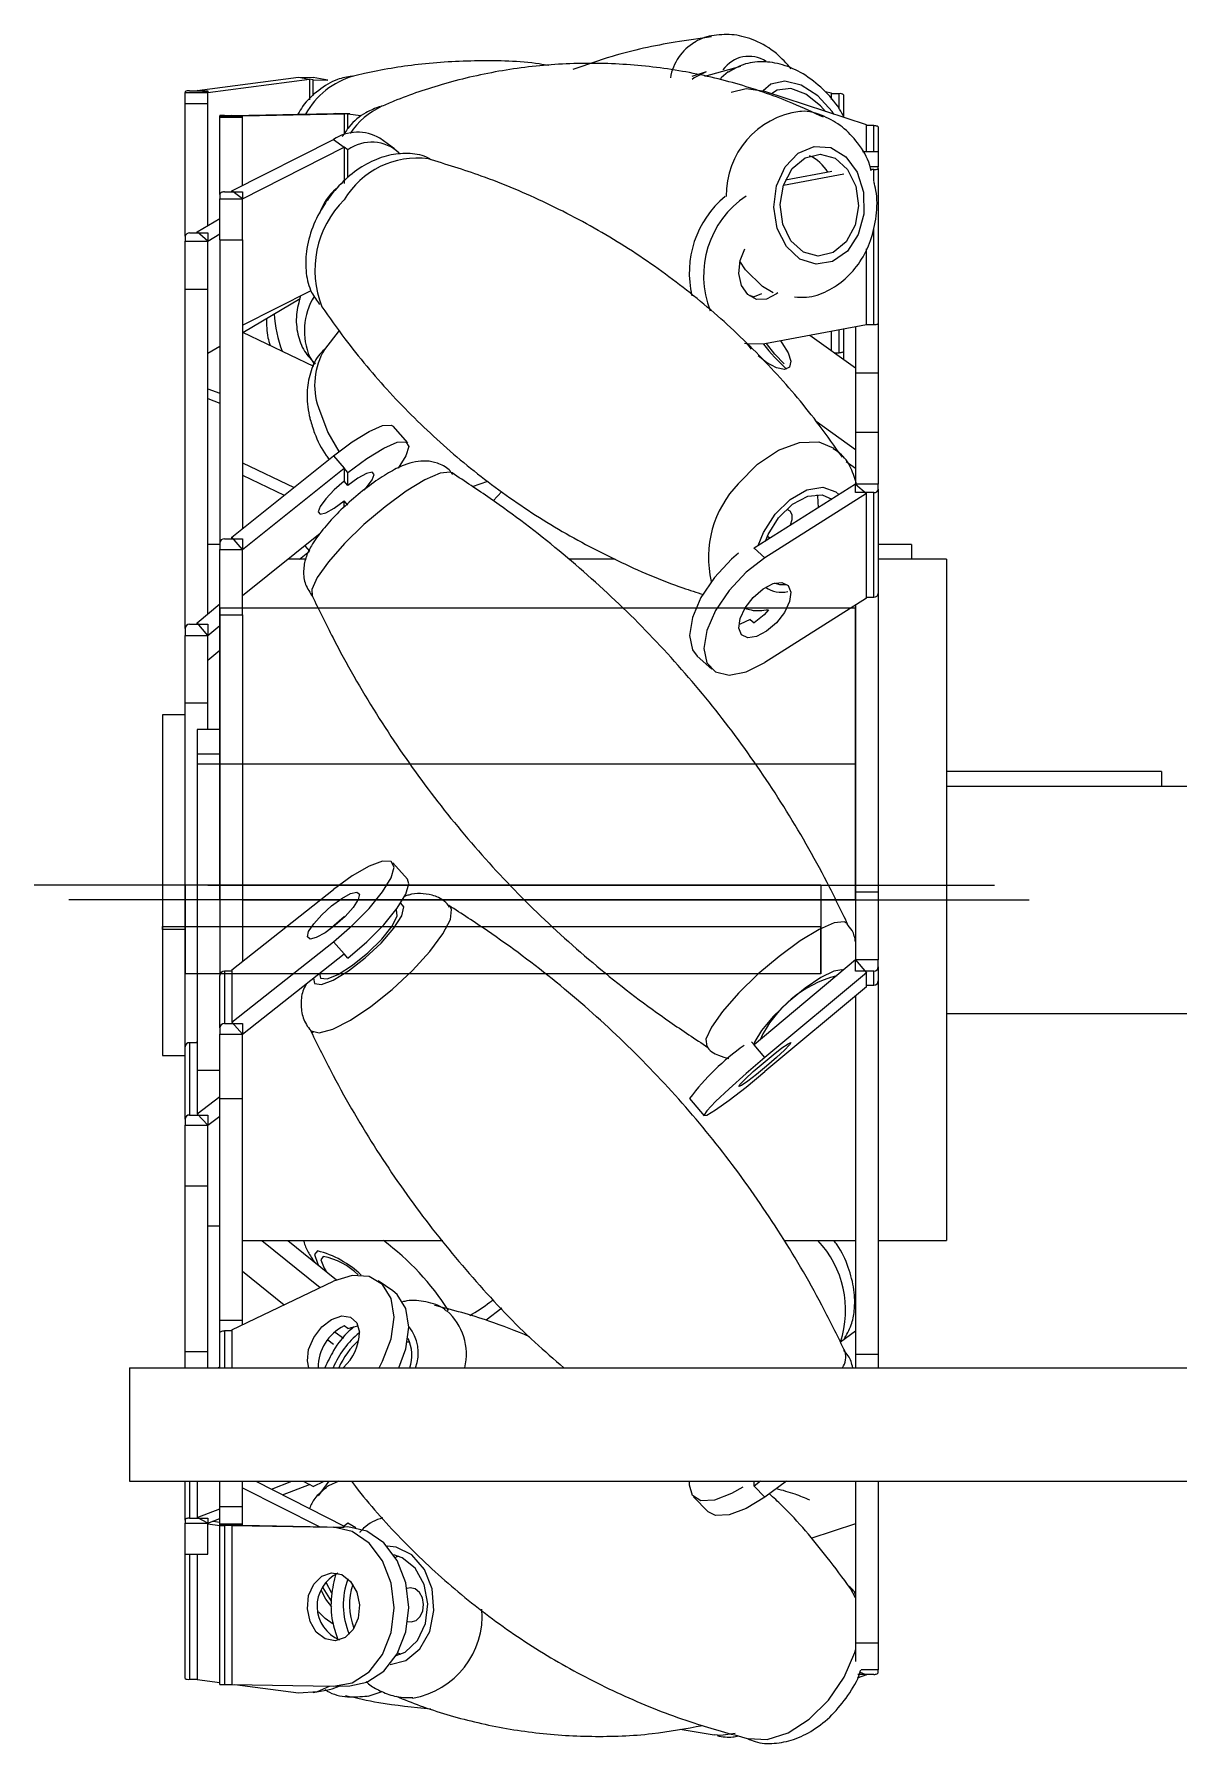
# Model space of a CAD drawing. Header units: millimetres. Extents: x 15 to 415, y 5 to 292.
# Drawn here: x 223.4 to 233.48, y 149.26 to 164.32 of the extents above; entities that cross this region are included whole.
import ezdxf

# ---------------------------------------------------------------- set-up
doc = ezdxf.new("R2010")
doc.units = ezdxf.units.MM
doc.linetypes.add('CENTERX2', pattern=[20.32, 12.7, -2.54, 2.54, -2.54])

msp = doc.modelspace()

# ---------------------------------------------------------------- linework, layer by layer
at = {"color": 7, "linetype": 'Continuous', "lineweight": 25}
for p, q in [((229.3202, 163.9893), (229.1916, 163.9491)), ((229.6208, 164.0353), (229.3036, 163.9478)), ((224.7689, 163.8213), (224.9289, 163.8213)), ((224.8342, 163.8233), (225.7286, 163.9415)), ((224.8342, 163.8213), (224.8342, 163.8233)), ((224.9289, 163.8055), (224.8342, 163.8233)), ((224.9289, 163.8055), (225.8233, 163.9238)), ((224.9289, 163.8213), (224.9289, 163.8055)), ((225.7286, 163.9415), (225.8233, 163.9238)), ((225.7286, 163.9415), (225.8578, 163.9383)), ((225.8233, 163.9238), (225.8233, 163.7431)), ((225.8572, 163.9174), (225.8233, 163.9238)), ((225.8572, 163.7769), (225.8572, 163.9174)), ((225.8572, 163.9174), (225.9864, 163.9141)), ((225.9864, 163.9141), (225.8578, 163.9383)), ((230.73, 163.5215), (229.8356, 163.8159)), ((224.7289, 163.8149), (224.7289, 163.8055)), ((224.7289, 163.8055), (224.9289, 163.8055)), ((224.7289, 163.711), (224.7289, 163.8055)), ((224.7289, 163.711), (224.9289, 163.711)), ((224.7289, 162.5413), (224.7289, 163.711)), ((224.9289, 163.711), (224.9289, 163.8055)), ((224.9289, 162.635), (224.9289, 163.711)), ((230.4236, 163.7997), (230.3664, 163.8123)), ((230.4236, 163.7441), (230.4236, 163.7997)), ((230.4889, 163.7963), (230.4236, 163.7963)), ((230.5289, 163.7858), (230.5289, 163.5956)), ((225.0353, 163.6039), (225.0353, 163.6027)), ((225.0353, 163.6027), (225.2353, 163.6027)), ((225.0353, 163.5902), (225.0353, 163.6027)), ((225.0353, 163.5902), (225.2353, 163.5902)), ((225.0353, 162.9077), (225.0353, 163.5902)), ((225.0753, 163.6047), (225.2353, 163.6047)), ((225.1406, 163.605), (226.035, 163.6206)), ((225.1406, 163.6047), (225.1406, 163.605)), ((225.2353, 163.6027), (225.1406, 163.605)), ((225.2353, 163.6027), (226.1297, 163.6183)), ((225.2353, 163.6047), (225.2353, 163.6027)), ((225.2353, 163.5902), (225.2353, 163.6027)), ((225.2353, 162.9877), (225.2353, 163.5902)), ((226.035, 163.6206), (226.1297, 163.6183)), ((226.035, 163.6206), (226.0524, 163.6206)), ((226.181, 163.6174), (226.0524, 163.6206)), ((226.1297, 163.6183), (226.1297, 163.4412)), ((226.1636, 163.6174), (226.1297, 163.6183)), ((226.1636, 163.4896), (226.1636, 163.6174)), ((226.1636, 163.6174), (226.2776, 163.6034)), ((230.73, 163.2849), (230.73, 163.5215)), ((230.7953, 163.5165), (230.73, 163.5165)), ((225.1406, 162.9396), (226.035, 163.3933)), ((226.035, 163.3933), (226.1297, 163.3251)), ((226.5728, 163.311), (226.4442, 163.4036)), ((230.8353, 163.5008), (230.8353, 163.2849)), ((225.2353, 162.8714), (226.1297, 163.3251)), ((226.1297, 163.3251), (226.1297, 163.0064)), ((226.1636, 163.3007), (226.1297, 163.3251)), ((226.1636, 163.056), (226.1636, 163.3007)), ((230.8353, 163.2849), (230.6947, 163.2849)), ((230.8353, 163.2849), (230.8353, 163.1509)), ((230.5326, 163.0887), (229.9987, 162.9886)), ((230.4264, 163.1117), (230.0165, 163.0349)), ((230.8353, 163.1509), (230.7634, 163.1509)), ((230.7953, 163.1286), (230.7667, 163.1286)), ((230.8353, 163.1375), (230.8353, 163.1509)), ((230.8353, 163.1375), (230.8353, 161.7729)), ((225.0753, 162.9319), (225.2353, 162.9319)), ((225.2353, 162.8714), (225.1406, 162.9396)), ((225.1406, 162.9319), (225.1406, 162.9396)), ((225.2353, 162.9319), (225.2353, 162.8714)), ((225.0353, 162.9077), (225.0353, 162.8714)), ((225.0353, 162.8714), (225.2353, 162.8714)), ((225.0353, 162.5087), (225.0353, 162.8714)), ((225.2353, 162.5087), (225.2353, 162.8714)), ((224.8342, 162.5787), (225.0353, 162.6982)), ((224.7289, 162.5413), (224.7289, 162.4989)), ((224.7289, 162.4989), (224.9289, 162.4989)), ((224.7289, 162.0741), (224.7289, 162.4989)), ((224.7689, 162.5696), (224.9289, 162.5696)), ((224.8342, 162.5696), (224.8342, 162.5787)), ((224.9289, 162.4989), (224.8342, 162.5787)), ((224.9289, 162.5696), (224.9289, 162.4989)), ((224.9289, 162.4989), (225.0353, 162.5621)), ((224.9289, 162.0741), (224.9289, 162.4989)), ((225.0353, 162.5087), (225.2353, 162.5087)), ((225.0353, 162.5087), (225.0353, 159.8387)), ((225.2353, 162.5087), (225.2353, 159.9653)), ((229.6658, 162.2453), (229.6162, 162.3215)), ((230.73, 161.7611), (230.73, 162.4306)), ((224.7289, 162.0741), (224.9289, 162.0741)), ((224.7289, 159.0849), (224.7289, 162.0741)), ((224.9289, 159.2156), (224.9289, 162.0741)), ((225.2353, 161.7562), (225.8392, 162.0625)), ((229.707, 162.0175), (229.6976, 162.016)), ((229.707, 162.0175), (229.7409, 162.0085)), ((229.8072, 162.0334), (229.7409, 162.0085)), ((225.2387, 161.694), (225.7412, 161.9926)), ((226.0852, 161.7096), (225.956, 161.5422)), ((230.73, 161.7611), (229.8356, 161.5934)), ((230.5289, 161.7234), (230.5289, 161.5274)), ((230.6353, 161.7433), (230.6353, 161.3355)), ((230.73, 161.7639), (230.7953, 161.7639)), ((230.8353, 161.7729), (230.8353, 161.3355)), ((224.9289, 161.51), (225.0353, 161.5733)), ((225.2353, 161.6957), (225.8605, 161.3962)), ((230.6353, 161.3783), (230.233, 161.6679)), ((230.4236, 161.5307), (230.4236, 161.7036)), ((225.8262, 161.4759), (225.8675, 161.4111)), ((230.4479, 161.5132), (230.4889, 161.5132)), ((230.5289, 161.5274), (230.5289, 161.4549)), ((230.8353, 161.3355), (230.6353, 161.3355)), ((230.6353, 161.3355), (230.6353, 160.811)), ((230.8353, 161.3355), (230.8353, 160.811)), ((224.9289, 161.1983), (225.0353, 161.1578)), ((224.9289, 161.1112), (225.0353, 161.0707)), ((226.69, 160.72), (226.5614, 160.8667)), ((230.6353, 160.6592), (230.2874, 160.9097)), ((230.8353, 160.811), (230.6353, 160.811)), ((230.6353, 160.811), (230.6353, 160.3588)), ((230.8353, 160.811), (230.8353, 160.3588)), ((225.1406, 159.8893), (226.035, 160.6077)), ((225.2353, 160.5461), (225.6883, 160.3292)), ((226.035, 160.6077), (226.1297, 160.4997)), ((230.6353, 160.4942), (230.5506, 160.5552)), ((225.2353, 159.7812), (226.1297, 160.4997)), ((225.2353, 160.4364), (225.6027, 160.2604)), ((226.1297, 160.4997), (226.1297, 160.384)), ((226.1636, 160.461), (226.1297, 160.4997)), ((226.1636, 160.3454), (226.1297, 160.384)), ((226.1636, 160.3454), (226.1636, 160.461)), ((227.2598, 160.3361), (227.3947, 160.3841)), ((230.6353, 160.3588), (229.7409, 159.7932)), ((230.8353, 160.3588), (230.6353, 160.3588)), ((230.6353, 160.2835), (230.6353, 160.3588)), ((230.6353, 160.3588), (230.73, 160.2738)), ((230.8353, 160.3136), (230.8353, 160.3588)), ((226.1297, 160.1542), (226.1297, 160.2105)), ((226.1636, 160.1719), (226.1297, 160.2105)), ((227.5188, 160.2915), (227.4419, 160.2117)), ((230.73, 160.2738), (229.8356, 159.7082)), ((230.7953, 160.2835), (230.6353, 160.2835)), ((230.73, 159.3536), (230.73, 160.2738)), ((230.7953, 159.3633), (230.7953, 160.2835)), ((230.8353, 160.3136), (230.8353, 159.3934)), ((225.2353, 159.3764), (225.9199, 159.9263)), ((225.0353, 159.8266), (224.9289, 159.8266)), ((225.0353, 159.8387), (225.0353, 159.7812)), ((225.0353, 159.7812), (225.2353, 159.7812)), ((225.0353, 159.2068), (225.0353, 159.7812)), ((225.0753, 159.8769), (225.2353, 159.8769)), ((225.2353, 159.7812), (225.1406, 159.8893)), ((225.1406, 159.8769), (225.1406, 159.8893)), ((225.2353, 159.8769), (225.2353, 159.7812)), ((225.2353, 159.2068), (225.2353, 159.7812)), ((225.7372, 159.6956), (225.8233, 159.767)), ((229.7366, 159.7971), (229.7409, 159.7932)), ((229.8356, 159.7082), (229.7409, 159.7932)), ((231.1289, 159.8266), (230.8353, 159.8266)), ((231.1289, 159.8266), (231.1289, 159.6956)), ((225.7906, 159.6956), (225.6327, 159.6956)), ((228.5175, 159.6956), (228.107, 159.6956)), ((231.4353, 159.6956), (230.8353, 159.6956)), ((231.4353, 159.6956), (231.4353, 153.6956)), ((224.8342, 159.1371), (225.0353, 159.3038)), ((230.73, 159.3536), (229.8356, 158.788)), ((230.73, 159.3633), (230.7953, 159.3633)), ((230.8353, 159.3934), (230.8353, 156.7652)), ((225.0353, 159.2068), (225.2353, 159.2068)), ((225.0353, 159.2068), (225.0353, 156.0294)), ((225.2353, 159.2068), (225.2353, 156.1543)), ((229.707, 159.1664), (229.7409, 159.1359)), ((230.6353, 159.2937), (230.6353, 156.7652)), ((224.7289, 159.0849), (224.7289, 159.0256)), ((224.7289, 159.0256), (224.9289, 159.0256)), ((224.7289, 158.4329), (224.7289, 159.0256)), ((224.7689, 159.1244), (224.9289, 159.1244)), ((224.9289, 159.0256), (224.8342, 159.1371)), ((224.8342, 159.1244), (224.8342, 159.1371)), ((224.9289, 159.1244), (224.9289, 159.0256)), ((224.9289, 159.0256), (225.0353, 159.1138)), ((224.9289, 158.4329), (224.9289, 159.0256)), ((224.9289, 158.8082), (225.0353, 158.8964)), ((229.2393, 158.8428), (229.3678, 158.7273)), ((224.7289, 158.4329), (224.9289, 158.4329)), ((224.7289, 155.4028), (224.7289, 158.4329)), ((224.9289, 158.1956), (224.9289, 158.4329)), ((224.7289, 158.3266), (224.5289, 158.3266)), ((224.5289, 158.3266), (224.5289, 155.3782)), ((225.0353, 158.1956), (224.8353, 158.1956)), ((224.8353, 158.1956), (224.8353, 155.1956)), ((233.3289, 157.8266), (231.4353, 157.8266)), ((233.3289, 157.8266), (233.3289, 157.6956)), ((233.6353, 157.6956), (231.4353, 157.6956)), ((226.6869, 156.8782), (226.5583, 157.0229)), ((225.1406, 156.0793), (226.035, 156.7881)), ((230.8353, 156.7652), (230.6353, 156.7652)), ((230.6353, 156.7652), (230.6353, 156.1676)), ((230.8353, 156.7652), (230.8353, 156.1676)), ((226.133, 156.5463), (226.1297, 156.55)), ((225.1406, 155.619), (226.035, 156.3278)), ((226.035, 156.3278), (226.1297, 156.2212)), ((225.2353, 155.5124), (226.1297, 156.2212)), ((226.1636, 156.1831), (226.1297, 156.2212)), ((230.6353, 156.1676), (229.7409, 155.42)), ((230.8353, 156.1676), (230.6353, 156.1676)), ((230.6353, 156.068), (230.6353, 156.1676)), ((230.6353, 156.1676), (230.73, 156.0551)), ((230.8353, 156.1078), (230.8353, 156.1676)), ((225.0353, 155.5691), (225.0353, 156.0294)), ((225.0753, 156.0671), (225.0753, 155.6069)), ((225.1406, 156.0671), (225.0753, 156.0671)), ((225.1406, 156.0793), (225.1406, 155.619)), ((230.73, 156.0551), (229.8356, 155.3076)), ((230.7953, 156.068), (230.6353, 156.068)), ((230.73, 155.9309), (230.73, 156.0551)), ((230.7953, 155.9437), (230.7953, 156.068)), ((230.8353, 156.1078), (230.8353, 155.9835)), ((230.73, 155.9309), (229.8356, 155.1833)), ((230.6353, 155.8517), (230.6353, 152.6928)), ((230.73, 155.9437), (230.7953, 155.9437)), ((230.8353, 155.9835), (230.8353, 152.6928)), ((231.4353, 155.6956), (233.6353, 155.6956)), ((225.0353, 155.5691), (225.0353, 155.5124)), ((225.0753, 155.6069), (225.2353, 155.6069)), ((225.2353, 155.5124), (225.1406, 155.619)), ((225.2353, 155.6069), (225.2353, 155.5124)), ((224.7289, 154.7658), (224.7289, 155.4028)), ((224.7689, 155.4385), (224.7689, 154.8014)), ((224.8342, 155.4385), (224.7689, 155.4385)), ((224.8342, 155.4499), (224.8353, 155.4507)), ((224.8342, 155.4499), (224.8342, 154.8129)), ((225.0353, 155.5124), (225.2353, 155.5124)), ((225.0353, 154.9458), (225.0353, 155.5124)), ((225.2353, 154.9458), (225.2353, 155.5124)), ((229.718, 155.4472), (229.7409, 155.42)), ((229.8356, 155.3076), (229.7409, 155.42)), ((224.5289, 155.3782), (224.5289, 155.3266)), ((224.5289, 155.3266), (224.7289, 155.3266)), ((224.8353, 155.1956), (225.0353, 155.1956)), ((224.8342, 154.8129), (225.0353, 154.9632)), ((225.0353, 154.9458), (225.2353, 154.9458)), ((225.0353, 152.9953), (225.0353, 154.9458)), ((225.2353, 152.9953), (225.2353, 154.9458)), ((229.1717, 154.9471), (229.3002, 154.7945)), ((224.7689, 154.8014), (224.9289, 154.8014)), ((224.9289, 154.7124), (224.8342, 154.8129)), ((224.9289, 154.8014), (224.9289, 154.7124)), ((224.9289, 154.7124), (225.0353, 154.7919)), ((224.7289, 154.7658), (224.7289, 154.7124)), ((224.7289, 154.7124), (224.9289, 154.7124)), ((224.7289, 154.1781), (224.7289, 154.7124)), ((224.9289, 154.1781), (224.9289, 154.7124)), ((224.7289, 154.1781), (224.9289, 154.1781)), ((224.7289, 152.718), (224.7289, 154.1781)), ((224.9289, 152.718), (224.9289, 154.1781)), ((224.9289, 153.8266), (225.0353, 153.8266)), ((225.2353, 153.6956), (226.9979, 153.6956)), ((225.4035, 153.6956), (225.9184, 153.2821)), ((225.6327, 153.6956), (226.0626, 153.3504)), ((230.0059, 153.6956), (230.6353, 153.6956)), ((230.8353, 153.6956), (231.4353, 153.6956)), ((225.1406, 152.9095), (226.035, 153.3379)), ((225.2353, 153.426), (225.6027, 153.1309)), ((226.5573, 153.2545), (226.4288, 153.342)), ((225.0353, 152.9953), (225.2353, 152.9953)), ((225.0353, 152.8794), (225.0353, 152.9953)), ((225.2353, 152.9549), (225.2353, 152.9953)), ((227.5192, 153.1012), (227.381, 152.9938)), ((225.0353, 152.5755), (225.0353, 152.8794)), ((225.1406, 152.9022), (225.0753, 152.9022)), ((225.1406, 152.9095), (225.1406, 152.5755)), ((226.1636, 152.9221), (226.1297, 152.9451)), ((230.6353, 152.8971), (230.5016, 152.8009)), ((224.7289, 152.718), (224.9289, 152.718)), ((224.7289, 152.5755), (224.7289, 152.718)), ((224.9289, 152.5755), (224.9289, 152.718)), ((225.9864, 152.8226), (226.035, 152.7836)), ((226.7066, 152.8023), (226.6869, 152.801)), ((230.8353, 152.6928), (230.6353, 152.6928)), ((230.6353, 152.6928), (230.6353, 152.5755)), ((230.8353, 152.6928), (230.8353, 152.5755)), ((224.2382, 152.5755), (224.2382, 151.5755)), ((224.2382, 152.5755), (234.6382, 152.5755)), ((225.0172, 152.5755), (225.0353, 152.5824)), ((224.2382, 151.5755), (234.6382, 151.5755)), ((224.7289, 151.2339), (224.7289, 151.5755)), ((224.8342, 151.5755), (224.8342, 151.2579)), ((225.0353, 151.3531), (225.0353, 151.5755)), ((225.2353, 151.3531), (225.2353, 151.5755)), ((225.2353, 151.5189), (225.9102, 151.1765)), ((225.3528, 151.5755), (226.1297, 151.1814)), ((225.4887, 151.5066), (225.67, 151.5755)), ((225.5868, 151.4568), (225.8233, 151.5467)), ((225.8572, 151.5284), (225.8233, 151.5467)), ((225.8572, 151.5284), (225.9541, 151.5755)), ((225.9947, 151.5755), (225.9, 151.4471)), ((229.7985, 151.5755), (229.7409, 151.5341)), ((229.7409, 151.5341), (229.7409, 151.5755)), ((229.8356, 151.4372), (229.7409, 151.5341)), ((230.0277, 151.5755), (229.8356, 151.4372)), ((230.6353, 151.5755), (230.6353, 150.1493)), ((230.8353, 151.5755), (230.8353, 150.1493)), ((224.8342, 151.2579), (225.0353, 151.3343)), ((225.0353, 151.3531), (225.2353, 151.3531)), ((225.0353, 151.2008), (225.0353, 151.3531)), ((225.2353, 151.2008), (225.2353, 151.3531)), ((229.2066, 151.4388), (229.3351, 151.3074)), ((224.7289, 151.2339), (224.7289, 151.2067)), ((224.7289, 151.2067), (224.9289, 151.2067)), ((224.7289, 150.935), (224.7289, 151.2067)), ((224.7689, 151.252), (224.9289, 151.252)), ((224.9289, 151.2067), (224.8342, 151.2579)), ((224.9289, 151.252), (224.9289, 151.2067)), ((224.9289, 151.2067), (225.0353, 151.2472)), ((224.9289, 150.935), (224.9289, 151.2067)), ((224.9289, 151.1999), (225.0353, 151.1858)), ((224.9747, 151.2241), (225.0353, 151.2161)), ((225.0353, 151.2008), (225.2353, 151.2008)), ((225.0353, 151.1883), (225.0353, 151.2008)), ((225.0353, 151.1883), (225.2353, 151.1883)), ((225.0353, 151.1871), (225.0353, 151.1883)), ((225.0353, 149.7874), (225.0353, 151.1871)), ((225.0753, 151.1862), (225.0753, 149.7865)), ((225.2353, 151.1862), (225.0753, 151.1862)), ((225.2353, 151.1883), (225.1406, 151.186)), ((225.1406, 151.186), (225.1406, 149.7863)), ((225.1406, 151.186), (226.035, 151.1703)), ((225.2353, 151.1883), (225.2353, 151.2008)), ((225.2353, 151.1862), (225.2353, 151.1883)), ((225.2353, 151.1883), (226.1297, 151.1727)), ((226.035, 151.1703), (226.1297, 151.1727)), ((226.1636, 151.2058), (226.1297, 151.1814)), ((226.1636, 151.1735), (226.1297, 151.1727)), ((226.2319, 151.1666), (226.1636, 151.2058)), ((230.6353, 151.2018), (230.2395, 151.0716)), ((224.7289, 150.935), (224.9289, 150.935)), ((224.7289, 149.8382), (224.7289, 150.935)), ((224.8342, 150.935), (224.8342, 149.8299)), ((226.6079, 150.9169), (226.5817, 150.9046)), ((225.9675, 150.6881), (226.0188, 150.5929)), ((230.6353, 150.5494), (230.5902, 150.6325)), ((230.8353, 150.1493), (230.6353, 150.1493)), ((230.6353, 150.1493), (230.6353, 149.9874)), ((230.8353, 150.1493), (230.8353, 149.914)), ((226.5965, 150.067), (226.6293, 150.0531)), ((224.7689, 149.8319), (224.8342, 149.8319)), ((224.8342, 149.8299), (225.0353, 149.8033)), ((230.73, 149.8697), (230.6488, 149.843)), ((230.7953, 149.8748), (230.6539, 149.8748)), ((230.675, 149.8955), (230.73, 149.8697)), ((230.8353, 149.914), (230.6827, 149.914)), ((230.73, 149.8748), (230.73, 149.8697)), ((230.8353, 149.8905), (230.8353, 149.914)), ((225.0753, 149.7865), (225.1406, 149.7865)), ((225.1406, 149.7863), (226.035, 149.7706)), ((225.1677, 149.7858), (225.7286, 149.7116)), ((225.8578, 149.7149), (225.9864, 149.7391)), ((226.0524, 149.7707), (226.181, 149.7739)), ((226.463, 149.7204), (226.3381, 149.6814)), ((229.089, 149.3934), (229.3903, 149.3441))]:
    msp.add_line(p, q, dxfattribs=at)
at = {"color": 8, "linetype": 'Continuous', "lineweight": 25}
for p, q in [((230.4889, 163.6664), (230.4889, 163.7963)), ((230.7953, 163.2849), (230.7953, 163.5165)), ((230.7953, 163.0277), (230.7953, 163.1286)), ((230.7953, 161.7639), (230.7953, 162.6108)), ((230.4889, 161.5132), (230.4889, 161.7159)), ((225.7821, 159.8156), (225.8233, 159.767)), ((225.0753, 152.9022), (225.0753, 152.5755)), ((224.7689, 151.5755), (224.7689, 151.252)), ((225.7699, 151.5755), (225.8233, 151.5467)), ((226.1179, 151.1729), (226.1297, 151.1814)), ((224.7689, 150.935), (224.7689, 149.8319))]:
    msp.add_line(p, q, dxfattribs=at)
at = {"color": 7, "linetype": 'CENTERX2'}
for p, q in [((225.0353, 156.6956), (225.0353, 159.2658)), ((230.6353, 156.6956), (230.6353, 159.2658)), ((230.3289, 156.8266), (223.3995, 156.8266)), ((230.3289, 156.8266), (224.7289, 156.8266)), ((224.7289, 156.8266), (224.7289, 156.0462)), ((224.9289, 156.8266), (231.8583, 156.8266)), ((230.3289, 156.8266), (230.3289, 156.0462)), ((230.6353, 156.6956), (223.7059, 156.6956)), ((230.6353, 156.6956), (225.0353, 156.6956)), ((225.2353, 156.6956), (232.1647, 156.6956))]:
    msp.add_line(p, q, dxfattribs=at)
at = {"color": 7, "linetype": 'Continuous'}
for p, q in [((230.6353, 159.2658), (225.0353, 159.2658)), ((225.0353, 159.2658), (225.0353, 157.9807)), ((230.6353, 159.2658), (230.6353, 157.895)), ((230.6353, 157.895), (230.6353, 159.2658)), ((225.0353, 157.9807), (224.8353, 157.9807)), ((224.8353, 157.9807), (224.8353, 157.895)), ((224.8353, 157.895), (230.6353, 157.895)), ((224.5289, 156.4624), (230.3289, 156.4624)), ((224.5289, 156.4364), (224.5289, 156.4624)), ((230.3289, 156.0462), (230.3289, 156.4624)), ((230.3289, 156.4624), (230.3289, 156.0462)), ((224.7289, 156.4364), (224.5289, 156.4364)), ((224.7289, 156.0462), (224.7289, 156.4364)), ((230.3289, 156.0462), (224.7289, 156.0462))]:
    msp.add_line(p, q, dxfattribs=at)
at = {"color": 7, "linetype": 'Continuous', "lineweight": 25, "flags": 128}
for points in [[(229.3202, 163.9893), (229.214, 163.9371), (229.194, 163.9223)], [(229.5123, 163.9874), (229.4522, 163.9349), (229.4436, 163.925)], [(229.8356, 163.8159), (229.6699, 163.8389), (229.5392, 163.8061)], [(230.3701, 163.64), (230.3264, 163.69), (230.1973, 163.7923), (230.0636, 163.8408), (229.9456, 163.8282), (229.8951, 163.7963)], [(230.7953, 163.5165), (230.8031, 163.5162), (230.8106, 163.5153), (230.8175, 163.5138), (230.8236, 163.5119), (230.8286, 163.5095), (230.8323, 163.5068), (230.8345, 163.5039), (230.8353, 163.5008)], [(230.0252, 162.4501), (229.9453, 162.6095), (229.9152, 162.7966), (229.9391, 162.9861), (230.0138, 163.1525), (230.1291, 163.2732), (230.2695, 163.332), (230.416, 163.3209), (230.5488, 163.2414), (230.65, 163.1043), (230.7059, 162.9281), (230.709, 162.7365), (230.6589, 162.5555), (230.5623, 162.4095), (230.4322, 162.3181), (230.2863, 162.2939), (230.1442, 162.3399), (230.0252, 162.4501)], [(230.065, 162.5002), (229.9931, 162.6473), (229.9701, 162.8198), (229.9997, 162.9916), (230.0772, 163.1364), (230.1908, 163.2323), (230.3234, 163.2645), (230.4546, 163.2283), (230.5645, 163.129), (230.6364, 162.9819), (230.6594, 162.8094), (230.6298, 162.6376), (230.5523, 162.4928), (230.4386, 162.3969), (230.3061, 162.3647), (230.1749, 162.4009), (230.065, 162.5002)], [(225.0753, 162.9319), (225.0675, 162.9314), (225.06, 162.93), (225.0531, 162.9278), (225.047, 162.9248), (225.0421, 162.9211), (225.0384, 162.9169), (225.0361, 162.9124), (225.0353, 162.9077)], [(229.6063, 162.2126), (229.6177, 162.3279), (229.6592, 162.4302)], [(229.9494, 162.043), (229.938, 162.0331), (229.8515, 161.987), (229.7625, 161.9848), (229.6847, 162.0269), (229.6299, 162.1069), (229.6063, 162.2126)], [(229.9075, 162.0433), (229.814, 162.0976), (229.6658, 162.2453)], [(229.6555, 161.5993), (229.6699, 161.5958), (229.8356, 161.5934)], [(229.7191, 161.5455), (229.6847, 161.5869), (229.6796, 161.5937)], [(229.9729, 161.6192), (229.9865, 161.6021), (230.0413, 161.515), (230.0649, 161.4401), (230.0535, 161.3886), (230.0089, 161.3685), (229.938, 161.3828), (229.8515, 161.4293), (229.7755, 161.489)], [(230.0066, 161.4162), (229.9231, 161.5032), (229.8495, 161.596)], [(230.5289, 161.5274), (230.5281, 161.5246), (230.5259, 161.522), (230.5222, 161.5195), (230.5172, 161.5174), (230.5111, 161.5156), (230.5042, 161.5143), (230.4967, 161.5135), (230.4889, 161.5132)], [(225.9025, 161.032), (225.9847, 160.8118), (226.0829, 160.6453)], [(226.035, 160.6077), (226.2007, 160.7309), (226.3502, 160.8222), (226.4689, 160.8727), (226.545, 160.8775), (226.5614, 160.8667)], [(226.1636, 160.461), (226.3293, 160.5842), (226.4788, 160.6756), (226.5974, 160.7261), (226.6736, 160.7308), (226.6998, 160.6894), (226.6736, 160.6057), (226.6056, 160.4991)], [(229.6013, 160.3612), (229.7695, 160.533), (229.9547, 160.6581), (230.1405, 160.7254), (230.3104, 160.7288), (230.442, 160.6735)], [(227.0813, 160.4557), (227.0646, 160.4627), (226.9755, 160.4535), (226.8418, 160.3958), (226.6752, 160.2945), (226.4905, 160.1588), (226.3043, 160.0007), (226.1329, 159.8342), (225.9917, 159.6741), (225.8932, 159.5347), (225.8462, 159.4284), (225.8478, 159.3749)], [(226.1297, 160.384), (226.0418, 160.3068), (225.9672, 160.2281), (225.9174, 160.1599), (225.8999, 160.1127), (225.9174, 160.0935), (225.9672, 160.1054), (226.0418, 160.1465), (226.1297, 160.2105)], [(226.3053, 160.3041), (226.3261, 160.3278), (226.3759, 160.396), (226.3934, 160.4432), (226.3759, 160.4624), (226.3261, 160.4505), (226.2515, 160.4094), (226.1636, 160.3454)], [(229.9571, 160.0621), (230.0803, 160.1807), (230.2148, 160.2517), (230.34, 160.2643), (230.4261, 160.2265)], [(230.295, 160.2667), (230.2981, 160.2548), (230.3049, 160.1499)], [(229.84, 159.8559), (229.8639, 159.9139), (229.9571, 160.0621)], [(230.0285, 160.1381), (230.0557, 160.1232), (230.0737, 160.0896), (230.0746, 160.0435), (230.0597, 159.9948)], [(229.8802, 159.8813), (229.8672, 159.8909), (229.8584, 159.9019)], [(229.6033, 159.7493), (229.5413, 159.6963), (229.3918, 159.5364), (229.2732, 159.3596), (229.1971, 159.1832), (229.1708, 159.0244), (229.1971, 158.8989), (229.2393, 158.8428)], [(229.8356, 159.7082), (229.6699, 159.5809), (229.5204, 159.421), (229.4018, 159.2442), (229.3256, 159.0677), (229.2994, 158.909), (229.3256, 158.7834), (229.4018, 158.7033), (229.5204, 158.6765), (229.6699, 158.7057), (229.8356, 158.788)], [(229.6063, 159.0895), (229.6177, 159.173), (229.6623, 159.2679), (229.7332, 159.3599), (229.8197, 159.4348), (229.9087, 159.4812), (229.9865, 159.4922), (230.0413, 159.466), (230.0649, 159.4067), (230.0535, 159.3232), (230.0089, 159.2282), (229.938, 159.1363), (229.8515, 159.0614), (229.7625, 159.0149), (229.6847, 159.0039), (229.6299, 159.0301), (229.6063, 159.0895)], [(230.0227, 159.47), (229.9686, 159.4719), (229.922, 159.4854)], [(229.707, 159.1664), (229.6191, 159.1257), (229.6069, 159.1227)], [(229.8688, 159.2502), (229.8288, 159.2066), (229.7409, 159.1359)], [(226.035, 156.3278), (226.2007, 156.4704), (226.3502, 156.6215), (226.4689, 156.7665), (226.545, 156.891), (226.5713, 156.9829), (226.545, 157.0332), (226.4689, 157.037), (226.3502, 156.9939), (226.2007, 156.9081), (226.035, 156.7881)], [(226.2643, 156.7464), (226.2529, 156.6992), (226.2084, 156.6305), (226.1374, 156.5508), (226.0509, 156.4721), (225.962, 156.4065), (225.8841, 156.364), (225.8293, 156.351), (225.8058, 156.3695), (225.8172, 156.4166), (225.8617, 156.4853), (225.9326, 156.5651), (226.0192, 156.6438), (226.1081, 156.7094), (226.1859, 156.7519), (226.2408, 156.7649), (226.2643, 156.7464)], [(226.1636, 156.1831), (226.3293, 156.3257), (226.4788, 156.4769), (226.5974, 156.6218), (226.6736, 156.7463), (226.6998, 156.8382), (226.6869, 156.8782)], [(225.8385, 155.5424), (225.91, 155.5246), (226.0294, 155.5572), (226.1862, 155.6372), (226.3664, 155.7576), (226.554, 155.9076), (226.7323, 156.0739), (226.8855, 156.2418), (227, 156.3963), (227.0656, 156.5237), (227.0764, 156.6127), (227.0639, 156.637)], [(225.9136, 156.0499), (225.9221, 156.0077), (225.9791, 156.0006), (226.0784, 156.0403), (226.2048, 156.1209), (226.3392, 156.23), (226.461, 156.351), (226.5518, 156.4655), (226.5976, 156.5561), (226.5915, 156.6089), (226.5894, 156.6108)], [(226.0081, 156.4387), (226.0418, 156.4728), (226.1297, 156.55)], [(230.5612, 156.4882), (230.5356, 156.5028), (230.4466, 156.4936), (230.3128, 156.4358), (230.1462, 156.3346), (229.9616, 156.1989), (229.7753, 156.0407), (229.604, 155.8742), (229.4628, 155.7142), (229.3643, 155.5748), (229.3172, 155.4684), (229.325, 155.4054)], [(229.6063, 155.052), (229.6177, 155.0718), (229.6623, 155.1181), (229.7332, 155.1837), (229.8197, 155.2588), (229.9087, 155.3318), (229.9865, 155.3917), (230.0413, 155.4293), (230.0649, 155.4389), (230.0535, 155.4191), (230.0089, 155.3729), (229.938, 155.3072), (229.8515, 155.2322), (229.7625, 155.1591), (229.6847, 155.0993), (229.6299, 155.0616), (229.6063, 155.052)], [(229.8356, 155.3076), (229.6699, 155.1661), (229.5204, 155.0323), (229.4018, 154.9194), (229.3256, 154.8384), (229.2994, 154.7973), (229.3256, 154.8), (229.4018, 154.8464), (229.5204, 154.9318), (229.6699, 155.0479), (229.8356, 155.1833)], [(225.946, 153.5566), (225.9231, 153.525), (225.9527, 153.4517), (225.9704, 153.4244)], [(226.4371, 152.5755), (226.4689, 152.6331), (226.545, 152.8298), (226.5713, 153.02), (226.545, 153.1851), (226.4689, 153.3088), (226.3502, 153.3791), (226.2007, 153.3892), (226.035, 153.3379)], [(226.6121, 152.5755), (226.6736, 152.7424), (226.6998, 152.9326), (226.6736, 153.0976), (226.5974, 153.2214), (226.5573, 153.2545)], [(225.8191, 152.5755), (225.8058, 152.6364), (225.8172, 152.7372), (225.8617, 152.8419), (225.9326, 152.9347), (226.0192, 153.0013), (226.1081, 153.0317), (226.1859, 153.0212), (226.2408, 152.9715), (226.2643, 152.89), (226.2643, 152.89)], [(225.0353, 152.8794), (225.0361, 152.8838), (225.0384, 152.8881), (225.0421, 152.8921), (225.047, 152.8955), (225.0531, 152.8984), (225.06, 152.9005), (225.0675, 152.9018), (225.0753, 152.9022)], [(226.1239, 152.8346), (226.0509, 152.8867), (226.0475, 152.8894)], [(226.1636, 152.9221), (226.2515, 152.9454), (226.2531, 152.9455)], [(226.185, 152.9312), (226.1859, 152.9302), (226.1968, 152.9176)], [(226.0825, 151.5755), (225.991, 151.5359), (225.9739, 151.5242)], [(229.6431, 151.5252), (229.5413, 151.467), (229.3918, 151.4104), (229.2732, 151.4046), (229.1971, 151.45), (229.1708, 151.5422), (229.1729, 151.5755)], [(229.8356, 151.4372), (229.6699, 151.3355), (229.5204, 151.279), (229.4018, 151.2731), (229.3351, 151.3074)], [(224.7689, 151.252), (224.7611, 151.2517), (224.7536, 151.2507), (224.7467, 151.249), (224.7406, 151.2467), (224.7357, 151.244), (224.732, 151.2409), (224.7297, 151.2375), (224.7289, 151.2339)], [(226.035, 149.7706), (226.2007, 149.802), (226.3502, 149.8988), (226.4689, 150.0516), (226.545, 150.2453), (226.5713, 150.4611), (226.545, 150.6779), (226.4689, 150.8743), (226.3502, 151.0312), (226.2007, 151.1332), (226.035, 151.1703)], [(226.181, 149.7739), (226.3293, 149.8052), (226.4788, 149.902), (226.5974, 150.0547), (226.6736, 150.2485), (226.6998, 150.4643), (226.6736, 150.681), (226.5974, 150.8775), (226.4788, 151.0344), (226.3293, 151.1364), (226.1636, 151.1735)], [(226.5889, 150.04), (226.6673, 150.0719), (226.7759, 150.1736), (226.8459, 150.3222), (226.8666, 150.4953), (226.8349, 150.6665), (226.7556, 150.8096), (226.6407, 150.903), (226.5669, 150.9279)], [(226.2643, 150.4872), (226.2529, 150.3713), (226.2084, 150.2705), (226.1374, 150.2002), (226.0509, 150.171), (225.962, 150.1874), (225.8841, 150.2469), (225.8293, 150.3405), (225.8058, 150.4538), (225.8172, 150.5697), (225.8617, 150.6705), (225.9326, 150.7408), (226.0192, 150.77), (226.1081, 150.7536), (226.1859, 150.6941), (226.2408, 150.6005), (226.2643, 150.4872)], [(226.0202, 150.4692), (225.9672, 150.5373), (225.9263, 150.6159)], [(226.6914, 150.341), (226.7198, 150.3374), (226.7634, 150.3505), (226.7996, 150.3844), (226.8229, 150.4339), (226.8298, 150.4916), (226.8193, 150.5487), (226.7928, 150.5964), (226.7545, 150.6275), (226.7103, 150.6373), (226.6842, 150.6324)], [(226.0334, 150.3175), (225.962, 150.3661), (225.9031, 150.4268)], [(229.6891, 149.3091), (229.8563, 149.3026), (230.0418, 149.361), (230.2274, 149.4793), (230.3966, 149.6472), (230.5345, 149.8496), (230.6287, 150.0687), (230.6353, 150.0905)], [(230.7953, 149.8748), (230.8031, 149.8751), (230.8106, 149.876), (230.8175, 149.8774), (230.8236, 149.8794), (230.8286, 149.8818), (230.8323, 149.8845), (230.8345, 149.8874), (230.8353, 149.8905)], [(225.7286, 149.7116), (225.8943, 149.7236), (226.0007, 149.7712)], [(225.9864, 149.7391), (226.0229, 149.7477), (226.0859, 149.7715)], [(229.3881, 149.3444), (229.4494, 149.3412), (229.5743, 149.3588)]]:
    msp.add_lwpolyline(points, dxfattribs=at)
at = {"color": 8, "linetype": 'Continuous', "lineweight": 25, "flags": 128}
for points in [[(230.4432, 163.6159), (230.428, 163.638), (230.3011, 163.778), (230.1561, 163.8722), (230.0125, 163.9079), (229.8898, 163.8802), (229.8218, 163.8202)], [(229.9257, 160.093), (230.0595, 160.2237), (230.2061, 160.3065), (230.3458, 160.33), (230.4596, 160.2911), (230.4882, 160.2658)], [(229.7778, 159.8166), (229.8227, 159.9318), (229.9257, 160.093)], [(225.8585, 156.0063), (225.8688, 155.9598), (225.9295, 155.9506), (226.0344, 155.9896), (226.1693, 156.0717), (226.3161, 156.1857), (226.4549, 156.3163), (226.5669, 156.4458), (226.637, 156.5568), (226.6558, 156.6342), (226.6279, 156.666)], [(230.524, 156.0745), (230.5145, 156.0791), (230.4425, 156.0696), (230.3292, 156.0138), (230.1898, 155.9192), (230.0431, 155.7986), (229.909, 155.6683), (229.8055, 155.5459), (229.7467, 155.4479), (229.7386, 155.4228)], [(225.8948, 153.6052), (225.8681, 153.5721), (225.8954, 153.4957), (225.9082, 153.4744)], [(226.5339, 149.961), (226.6735, 149.9972), (226.7969, 150.099), (226.8832, 150.2525), (226.9207, 150.4372), (226.9045, 150.6279), (226.8366, 150.7991), (226.7262, 150.9275), (226.5883, 150.9958), (226.508, 151.0041)], [(225.939, 150.6435), (225.9423, 150.6371), (226.0166, 150.5197)]]:
    msp.add_lwpolyline(points, dxfattribs=at)
at = {"color": 7, "linetype": 'Continuous', "lineweight": 25}
for centre, radius, start, end in [((229.4478, 163.8604), 0.4511, 120.54811, 170.32368), ((224.7592, 163.7531), 0.0689, 81.86145, 116.04773), ((226.4071, 163.2695), 0.7085, 105.80946, 150.68779), ((226.746, 163.0719), 0.6765, 114.91998, 146.35986), ((230.4982, 163.7503), 0.0469, 49.13131, 101.45031), ((225.0653, 163.1237), 0.4811, 88.80949, 93.57565), ((230.2409, 162.9018), 0.7454, 97.53965, 180.91147), ((226.248, 163.0687), 0.3882, 59.62957, 123.26522), ((226.3726, 163.0151), 0.3538, 46.55895, 126.19687), ((226.7716, 162.4845), 0.744, 82.24904, 149.53118), ((230.0875, 162.9261), 0.3525, 30.52898, 66.32011), ((230.8048, 163.18), 0.0523, 259.54108, 305.64248), ((226.3595, 162.6022), 0.4664, 129.96135, 162.73611), ((226.7439, 162.2426), 0.8717, 134.73956, 201.83963), ((230.0391, 162.2194), 0.8694, 129.53496, 193.56192), ((230.1401, 162.1926), 0.844, 123.66194, 201.47136), ((224.7639, 162.5343), 0.0357, 81.97066, 168.62028), ((226.366, 161.706), 0.5867, 148.68458, 203.12464), ((226.5499, 161.9074), 1.0365, 182.73603, 201.47307), ((230.8048, 161.8154), 0.0523, 259.54108, 305.64248), ((226.4803, 161.2292), 0.6105, 149.08646, 198.84915), ((230.2761, 159.7112), 0.9369, 136.07134, 193.06094), ((230.7996, 160.3193), 0.0361, 263.134, 350.87288), ((225.0745, 159.8378), 0.0392, 88.77704, 178.72246), ((230.7996, 159.3992), 0.0361, 263.134, 350.87288), ((224.7687, 159.0846), 0.0398, 89.65246, 179.64819), ((225.0742, 156.0282), 0.0389, 88.40943, 178.31579), ((230.7317, 155.0268), 1.0353, 104.72674, 155.05015), ((230.7954, 156.1079), 0.0399, 269.88691, 359.88647), ((230.7954, 155.9836), 0.0399, 269.88691, 359.88647), ((225.0742, 155.568), 0.0389, 88.40943, 178.31579), ((224.7668, 155.4005), 0.038, 86.8768, 176.49224), ((230.954, 153.5941), 2.2377, 125.55781, 142.79647), ((224.7668, 154.7635), 0.038, 86.8768, 176.49224), ((225.0221, 151.7646), 2.4178, 32.99458, 53.00367), ((229.6499, 153.0804), 0.8971, 341.88579, 43.29919), ((225.8199, 152.9491), 0.6205, 45.64537, 78.27237), ((226.6989, 152.6962), 0.5076, 346.24249, 48.58575), ((226.3144, 152.5744), 0.4142, 116.48495, 179.83922), ((225.8395, 152.8941), 0.4248, 311.85554, 359.44262), ((226.3825, 152.685), 0.3438, 341.42858, 25.6384), ((226.7183, 152.2983), 0.6931, 131.45449, 156.41963), ((230.3704, 152.6737), 0.1784, 326.61789, 14.33362), ((225.0653, 151.6672), 0.4811, 266.42435, 271.19051), ((226.2115, 150.4749), 0.3207, 115.17303, 247.66929), ((226.7472, 150.4882), 0.57, 161.63867, 201.20366), ((226.6078, 150.3935), 0.7384, 279.79562, 4.33998), ((224.7592, 149.9001), 0.0689, 243.95227, 278.13855), ((225.0653, 150.2675), 0.4811, 266.42435, 271.19051)]:
    msp.add_arc(centre, radius, start, end, dxfattribs=at)
at = {"color": 8, "linetype": 'Continuous', "lineweight": 25}
for centre, radius, start, end in [((229.6956, 163.8456), 0.2795, 57.24227, 145.00372), ((231.1373, 162.6046), 1.6589, 217.64628, 228.01226), ((229.9839, 159.6525), 0.247, 235.17773, 282.78283), ((225.6803, 152.7618), 0.8703, 46.37765, 75.73302), ((226.7713, 152.2618), 0.8025, 129.15173, 156.98394), ((226.4176, 152.7063), 0.3654, 339.02311, 39.43747), ((226.7807, 150.489), 0.6585, 159.70633, 203.136)]:
    msp.add_arc(centre, radius, start, end, dxfattribs=at)
at = {"color": 7, "linetype": 'Continuous', "lineweight": 25}
for points, knots in [([(229.367, 164.2965), (229.2598, 164.2819), (228.9692, 164.2424), (228.5573, 164.154), (228.2602, 164.0495), (228.1455, 164.0092)], [0, 0, 0, 0, 0.264093, 0.7158491, 1, 1, 1, 1]), ([(230.0683, 164.0158), (230.0263, 164.0626), (229.9322, 164.1673), (229.758, 164.2684), (229.5685, 164.323), (229.3906, 164.3151), (229.2679, 164.2863), (229.2198, 164.2483), (229.217, 164.2461)], [0, 0, 0, 0, 0.18506911, 0.4141093, 0.61235764, 0.80215498, 0.98814122, 1, 1, 1, 1]), ([(227.9341, 164.0439), (227.9057, 164.0488), (227.6991, 164.0843), (227.3086, 164.0918), (226.7909, 164.0639), (226.4284, 164.0019), (226.244, 163.9583), (226.2114, 163.9505)], [0, 0, 0, 0, 0.0482777, 0.351389, 0.6556067, 0.9389894, 1, 1, 1, 1]), ([(230.3511, 163.5885), (230.2622, 163.6302), (230.0279, 163.7401), (229.6142, 163.8845), (229.1106, 164.0029), (228.585, 164.0649), (228.0506, 164.067), (227.5206, 164.0084), (227.0214, 163.8944), (226.673, 163.7751), (226.4961, 163.7002), (226.4601, 163.685)], [0, 0, 0, 0, 0.0772563, 0.2035692, 0.3307537, 0.4590234, 0.5881201, 0.7178614, 0.8480339, 0.9690783, 1, 1, 1, 1]), ([(230.5341, 163.586), (230.5211, 163.6114), (230.4738, 163.7036), (230.3505, 163.8404), (230.1803, 163.975), (229.9963, 164.0574), (229.816, 164.0849), (229.648, 164.0643), (229.5567, 164.0102), (229.5144, 163.9852)], [0, 0, 0, 0, 0.06568568, 0.23801914, 0.41416232, 0.5767354, 0.72984365, 0.875059, 1, 1, 1, 1]), ([(226.1999, 163.9518), (226.1565, 163.9437), (226.0509, 163.9242), (225.9016, 163.8292), (225.7827, 163.7221), (225.7356, 163.6385), (225.7225, 163.6152)], [0, 0, 0, 0, 0.2234225, 0.543216, 0.8723056, 1, 1, 1, 1]), ([(226.4459, 163.6837), (226.4037, 163.6673), (226.3023, 163.6281), (226.1875, 163.5322), (226.1319, 163.4465), (226.1122, 163.4162)], [0, 0, 0, 0, 0.3154396, 0.7577889, 1, 1, 1, 1]), ([(230.7715, 163.1182), (230.7679, 163.1339), (230.7473, 163.2246), (230.662, 163.3609), (230.5239, 163.5105), (230.3536, 163.6043), (230.2199, 163.6477), (230.1483, 163.6392), (230.1433, 163.6386)], [0, 0, 0, 0, 0.0526958, 0.3040716, 0.5282487, 0.7461445, 0.9824739, 1, 1, 1, 1]), ([(226.8966, 163.2138), (226.889, 163.219), (226.8352, 163.256), (226.7098, 163.2736), (226.5399, 163.2653), (226.3658, 163.2043), (226.1971, 163.098), (226.0874, 162.992), (226.0087, 162.8976), (225.9338, 162.7944), (225.8448, 162.6211), (225.7896, 162.4133), (225.7886, 162.2183), (225.8279, 162.0558), (225.8881, 161.9746), (225.9135, 161.9403)], [0, 0, 0, 0, 0.0141052, 0.1001067, 0.1853627, 0.2755155, 0.3726214, 0.4703183, 0.4842918, 0.5410066, 0.6440249, 0.7499193, 0.8456939, 0.9349115, 1, 1, 1, 1]), ([(230.5182, 160.5947), (230.4517, 160.6892), (230.2683, 160.9493), (229.9269, 161.3552), (229.4836, 161.7954), (228.9968, 162.1928), (228.4726, 162.5425), (227.917, 162.8389), (227.379, 163.0662), (227.0274, 163.1741), (226.8715, 163.2219)], [0, 0, 0, 0, 0.0773784, 0.2131207, 0.3481279, 0.4830216, 0.6182126, 0.7540973, 0.8910231, 1, 1, 1, 1]), ([(230.0977, 162.006), (230.1331, 162.0036), (230.2319, 161.9969), (230.3889, 162.0528), (230.5504, 162.1595), (230.6811, 162.313), (230.7756, 162.503), (230.8222, 162.7187), (230.8292, 162.8991), (230.8024, 162.9964), (230.7953, 163.0218)], [0, 0, 0, 0, 0.0778663, 0.2174321, 0.355734, 0.4969204, 0.6428497, 0.7929242, 0.9457938, 1, 1, 1, 1]), ([(225.7461, 162.0152), (225.7311, 161.9602), (225.7002, 161.8468), (225.7145, 161.6812), (225.7693, 161.5264), (225.8429, 161.4518), (225.8784, 161.416)], [0, 0, 0, 0, 0.2528554, 0.5204681, 0.7689691, 1, 1, 1, 1]), ([(225.9336, 161.9199), (226.0002, 161.8255), (226.1836, 161.5654), (226.5249, 161.1594), (226.9683, 160.7192), (227.455, 160.322), (227.9793, 159.9718), (228.5351, 159.6771), (228.9782, 159.4847), (229.234, 159.4043), (229.2942, 159.3854)], [0, 0, 0, 0, 0.0829212, 0.2283872, 0.3730653, 0.5176219, 0.662497, 0.8081156, 0.9548498, 1, 1, 1, 1]), ([(225.4473, 161.818), (225.4463, 161.7607), (225.4449, 161.6806), (225.4711, 161.6017), (225.4785, 161.5792)], [0, 0, 0, 0, 0.7139137, 1, 1, 1, 1]), ([(225.9573, 161.5439), (225.9388, 161.5262), (225.8794, 161.4695), (225.8255, 161.3362), (225.7951, 161.1581), (225.8095, 161.0172), (225.8375, 160.8981), (225.878, 160.7786), (225.9326, 160.6572), (225.9884, 160.59), (225.9967, 160.58)], [0, 0, 0, 0, 0.0770626, 0.2464491, 0.4199058, 0.614624, 0.6489574, 0.7639071, 0.9649034, 1, 1, 1, 1]), ([(230.6442, 160.3508), (230.63, 160.4007), (230.6006, 160.5037), (230.5242, 160.6156), (230.4572, 160.6555), (230.4379, 160.6671)], [0, 0, 0, 0, 0.4000305, 0.8264017, 1, 1, 1, 1]), ([(227.0862, 160.4437), (227.0761, 160.4575), (227.0422, 160.5038), (226.9556, 160.5452), (226.8514, 160.5655), (226.7504, 160.5561), (226.6438, 160.5228), (226.5211, 160.4607), (226.3706, 160.361), (226.2129, 160.2352), (226.0628, 160.0954), (225.9332, 159.9524), (225.845, 159.8289), (225.7898, 159.7143), (225.7665, 159.5977), (225.7815, 159.4715), (225.8286, 159.4023), (225.8523, 159.3676)], [0, 0, 0, 0, 0.0233643, 0.0780756, 0.1260489, 0.1754733, 0.2346487, 0.3182826, 0.4038225, 0.4926875, 0.5792516, 0.6670388, 0.760849, 0.8267941, 0.8867331, 0.9432208, 1, 1, 1, 1]), ([(230.5675, 156.4784), (230.5073, 156.6027), (230.3352, 156.9576), (230.0122, 157.5193), (229.5843, 158.1472), (229.1105, 158.7326), (228.5917, 159.2769), (228.027, 159.7797), (227.5176, 160.1683), (227.1934, 160.3819), (227.0812, 160.4558)], [0, 0, 0, 0, 0.0774683, 0.2212097, 0.3623328, 0.5020951, 0.6417213, 0.7822249, 0.9246201, 1, 1, 1, 1]), ([(225.8479, 159.3748), (225.9082, 159.2505), (226.0802, 158.8956), (226.4033, 158.3339), (226.8312, 157.706), (227.305, 157.1207), (227.8238, 156.5763), (228.3884, 156.0735), (228.8978, 155.685), (229.222, 155.4713), (229.3342, 155.3974)], [0, 0, 0, 0, 0.0774683, 0.2212097, 0.3623328, 0.5020951, 0.6417213, 0.7822249, 0.9246201, 1, 1, 1, 1]), ([(229.6614, 159.265), (229.6788, 159.2591), (229.7444, 159.2365), (229.8148, 159.2453), (229.8665, 159.2519)], [0, 0, 0, 0, 0.2641756, 1, 1, 1, 1]), ([(227.0588, 156.6332), (227.0442, 156.6513), (227.0037, 156.701), (226.9079, 156.7415), (226.7982, 156.7555), (226.7181, 156.7472), (226.6753, 156.7315), (226.664, 156.7273)], [0, 0, 0, 0, 0.1482274, 0.4095876, 0.6482209, 0.9063005, 1, 1, 1, 1]), ([(230.5433, 152.7176), (230.4829, 152.8408), (230.3106, 153.192), (229.9871, 153.7479), (229.5589, 154.3689), (229.0847, 154.9474), (228.5658, 155.4847), (228.0015, 155.98), (227.4912, 156.3631), (227.166, 156.5733), (227.0522, 156.6469)], [0, 0, 0, 0, 0.0774655, 0.2209369, 0.3618615, 0.5014713, 0.6409594, 0.7813167, 0.9235308, 1, 1, 1, 1]), ([(230.6353, 156.3257), (230.6284, 156.3609), (230.6167, 156.4204), (230.5745, 156.4654), (230.5573, 156.4837)], [0, 0, 0, 0, 0.5917227, 1, 1, 1, 1]), ([(225.7989, 155.959), (225.7895, 155.9423), (225.7598, 155.8895), (225.7438, 155.7867), (225.7617, 155.655), (225.8111, 155.5693), (225.8482, 155.5321), (225.8549, 155.5254)], [0, 0, 0, 0, 0.135991, 0.4291637, 0.6865406, 0.943589, 1, 1, 1, 1]), ([(225.827, 155.5583), (225.8874, 155.4351), (226.0598, 155.0838), (226.3833, 154.5281), (226.8111, 153.9066), (227.287, 153.33), (227.7058, 152.8848), (227.9795, 152.6493), (228.0653, 152.5755)], [0, 0, 0, 0, 0.1099377, 0.3135497, 0.5135474, 0.7116791, 0.9096382, 1, 1, 1, 1]), ([(229.3233, 155.4077), (229.3235, 155.4074), (229.3452, 155.3694), (229.4176, 155.3248), (229.4883, 155.3064), (229.5189, 155.2985)], [0, 0, 0, 0, 0.0042352, 0.56974187, 1, 1, 1, 1]), ([(225.7744, 153.6956), (225.7748, 153.6935), (225.7805, 153.6548), (225.8111, 153.5939), (225.8487, 153.536), (225.8677, 153.5069)], [0, 0, 0, 0, 0.0281148, 0.5109249, 1, 1, 1, 1]), ([(230.532, 152.8227), (230.5556, 152.8649), (230.6002, 152.9444), (230.6303, 153.0945), (230.6279, 153.2662), (230.5746, 153.4624), (230.5095, 153.6119), (230.4533, 153.6828), (230.4432, 153.6956)], [0, 0, 0, 0, 0.1634417, 0.3082297, 0.5114747, 0.7267051, 0.9506517, 1, 1, 1, 1]), ([(227.0326, 153.0739), (227.0261, 153.0798), (226.9763, 153.1245), (226.8528, 153.1584), (226.7253, 153.1762), (226.6571, 153.159), (226.6444, 153.1558)], [0, 0, 0, 0, 0.0642998, 0.492316, 0.905594, 1, 1, 1, 1]), ([(227.2378, 153.0351), (227.2974, 153.073), (227.3683, 153.118), (227.435, 153.1693), (227.4456, 153.1774)], [0, 0, 0, 0, 0.8408853, 1, 1, 1, 1]), ([(227.7628, 152.8491), (227.6437, 152.8974), (227.3672, 153.0096), (227.0858, 153.0833), (226.9256, 153.1253)], [0, 0, 0, 0, 0.43083318, 1, 1, 1, 1]), ([(226.2174, 152.9361), (226.2032, 152.9247), (226.1327, 152.868), (226.0393, 152.744), (225.9841, 152.6264), (225.9602, 152.5755)], [0, 0, 0, 0, 0.1247556, 0.6213498, 1, 1, 1, 1]), ([(230.6102, 152.5755), (230.6012, 152.6133), (230.5875, 152.6709), (230.5446, 152.7123), (230.5299, 152.7265)], [0, 0, 0, 0, 0.6551199, 1, 1, 1, 1]), ([(225.975, 151.5191), (225.9366, 151.4898), (225.8716, 151.4403), (225.8381, 151.3665), (225.8245, 151.3363)], [0, 0, 0, 0, 0.59133021, 1, 1, 1, 1]), ([(226.1953, 151.576), (226.2072, 151.5602), (226.3381, 151.3852), (226.6232, 151.068), (227.067, 150.6448), (227.556, 150.2658), (228.0809, 149.9349), (228.6356, 149.6584), (229.1764, 149.4482), (229.5303, 149.3522), (229.6902, 149.3088)], [0, 0, 0, 0, 0.0143548, 0.1585272, 0.3020855, 0.4456382, 0.5895537, 0.7341975, 0.8798851, 1, 1, 1, 1]), ([(230.2326, 151.4099), (230.1895, 151.4279), (230.0956, 151.4672), (229.9928, 151.4952), (229.9372, 151.5104)], [0, 0, 0, 0, 0.4586048, 1, 1, 1, 1]), ([(230.5904, 150.6322), (230.5227, 150.7236), (230.3368, 150.9743), (230.0999, 151.2574), (229.9126, 151.4315), (229.8755, 151.466)], [0, 0, 0, 0, 0.3149542, 0.8643325, 1, 1, 1, 1]), ([(226.4709, 151.2542), (226.4549, 151.2491), (226.3792, 151.2249), (226.309, 151.1767), (226.2685, 151.1261), (226.2684, 151.1259)], [0, 0, 0, 0, 0.2107188, 0.9977713, 1, 1, 1, 1]), ([(226.056, 150.7655), (226.0405, 150.6994), (226.008, 150.5607), (226.0147, 150.3592), (226.0543, 150.239), (226.0707, 150.1896)], [0, 0, 0, 0, 0.34876632, 0.73192607, 1, 1, 1, 1]), ([(230.6353, 150.5787), (230.628, 150.5938), (230.6143, 150.6217), (230.5895, 150.6402), (230.578, 150.6487)], [0, 0, 0, 0, 0.5386098, 1, 1, 1, 1]), ([(226.3229, 149.8133), (226.3302, 149.8059), (226.3652, 149.7704), (226.4094, 149.7485), (226.4445, 149.7312)], [0, 0, 0, 0, 0.2078504, 1, 1, 1, 1]), ([(229.6863, 149.3099), (229.7071, 149.2999), (229.7787, 149.2654), (229.9198, 149.2624), (230.0935, 149.2961), (230.2669, 149.3815), (230.4324, 149.5134), (230.5711, 149.6871), (230.6568, 149.8269), (230.6779, 149.9055), (230.6802, 149.914)], [0, 0, 0, 0, 0.0568101, 0.1957316, 0.3374919, 0.4886615, 0.6492376, 0.8135992, 0.9798966, 1, 1, 1, 1]), ([(225.9596, 149.7415), (225.9665, 149.7371), (226.0261, 149.6988), (226.1567, 149.6685), (226.2762, 149.6791), (226.3347, 149.6843)], [0, 0, 0, 0, 0.0622529, 0.5411268, 1, 1, 1, 1]), ([(226.142, 149.6896), (226.2389, 149.6674), (226.4804, 149.6121), (226.738, 149.5869), (226.8922, 149.5718)], [0, 0, 0, 0, 0.40111775, 1, 1, 1, 1]), ([(226.4445, 149.7312), (226.487, 149.7125), (226.5793, 149.6721), (226.6795, 149.6713), (226.7336, 149.6708)], [0, 0, 0, 0, 0.46095789, 1, 1, 1, 1]), ([(226.5886, 149.6825), (226.6583, 149.6541), (226.8769, 149.565), (227.2752, 149.4491), (227.7839, 149.3551), (228.3115, 149.3206), (228.8194, 149.3393), (229.1399, 149.3981), (229.2872, 149.4252)], [0, 0, 0, 0, 0.08708545, 0.27286855, 0.45993365, 0.64859482, 0.83847242, 1, 1, 1, 1]), ([(229.4168, 149.3354), (229.4626, 149.3266), (229.5248, 149.3147), (229.5864, 149.3301), (229.6026, 149.3341)], [0, 0, 0, 0, 0.7365901, 1, 1, 1, 1])]:
    msp.add_open_spline(points, degree=3, knots=knots, dxfattribs=at)

doc.saveas('drawing.dxf')
